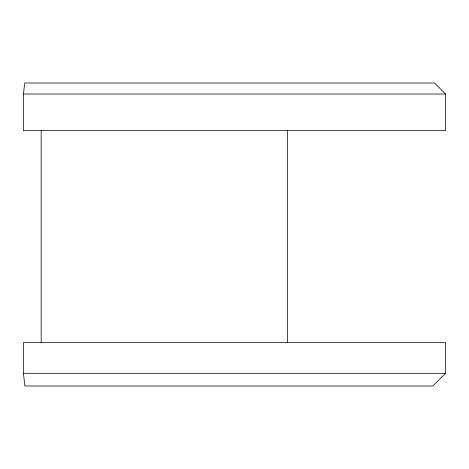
<?xml version="1.0" encoding="UTF-8"?>
<svg xmlns="http://www.w3.org/2000/svg" width="469" height="469" viewBox="0 0 469 469"><rect width="100%" height="100%" fill="white"/><g stroke="black" fill="none" stroke-linecap="round" stroke-linejoin="round"><path stroke-width="0.7" d="M23.45 94.023L24.687 83.019L434.523 83.019L445.55 94.023L445.55 130.64L23.45 130.64L23.45 94.023L445.55 94.023M445.55 373.312L432.852 385.981L24.875 385.981L23.45 373.312L23.45 342.511L445.55 342.511L445.55 373.312L23.45 373.312M287.497 130.64L287.497 342.511M41.155 130.64L41.155 342.511"/></g></svg>
